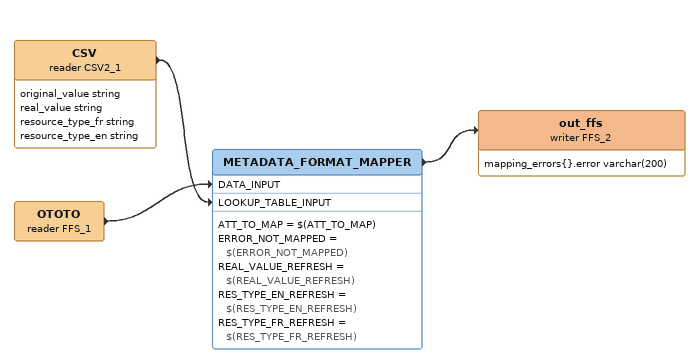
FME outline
CSV (reader CSV2_1)
    attributes: original_value string, real_value string, resource_type_fr string, resource_type_en string
    -> METADATA_FORMAT_MAPPER [LOOKUP_TABLE_INPUT]
OTOTO (reader FFS_1)
    -> METADATA_FORMAT_MAPPER [DATA_INPUT]
METADATA_FORMAT_MAPPER
    ATT_TO_MAP = $(ATT_TO_MAP)
    ERROR_NOT_MAPPED = $(ERROR_NOT_MAPPED)
    REAL_VALUE_REFRESH = $(REAL_VALUE_REFRESH)
    RES_TYPE_EN_REFRESH = $(RES_TYPE_EN_REFRESH)
    RES_TYPE_FR_REFRESH = $(RES_TYPE_FR_REFRESH)
    -> out_ffs (writer FFS_2)
out_ffs (writer FFS_2)
    attributes: mapping_errors{}.error varchar(200)
